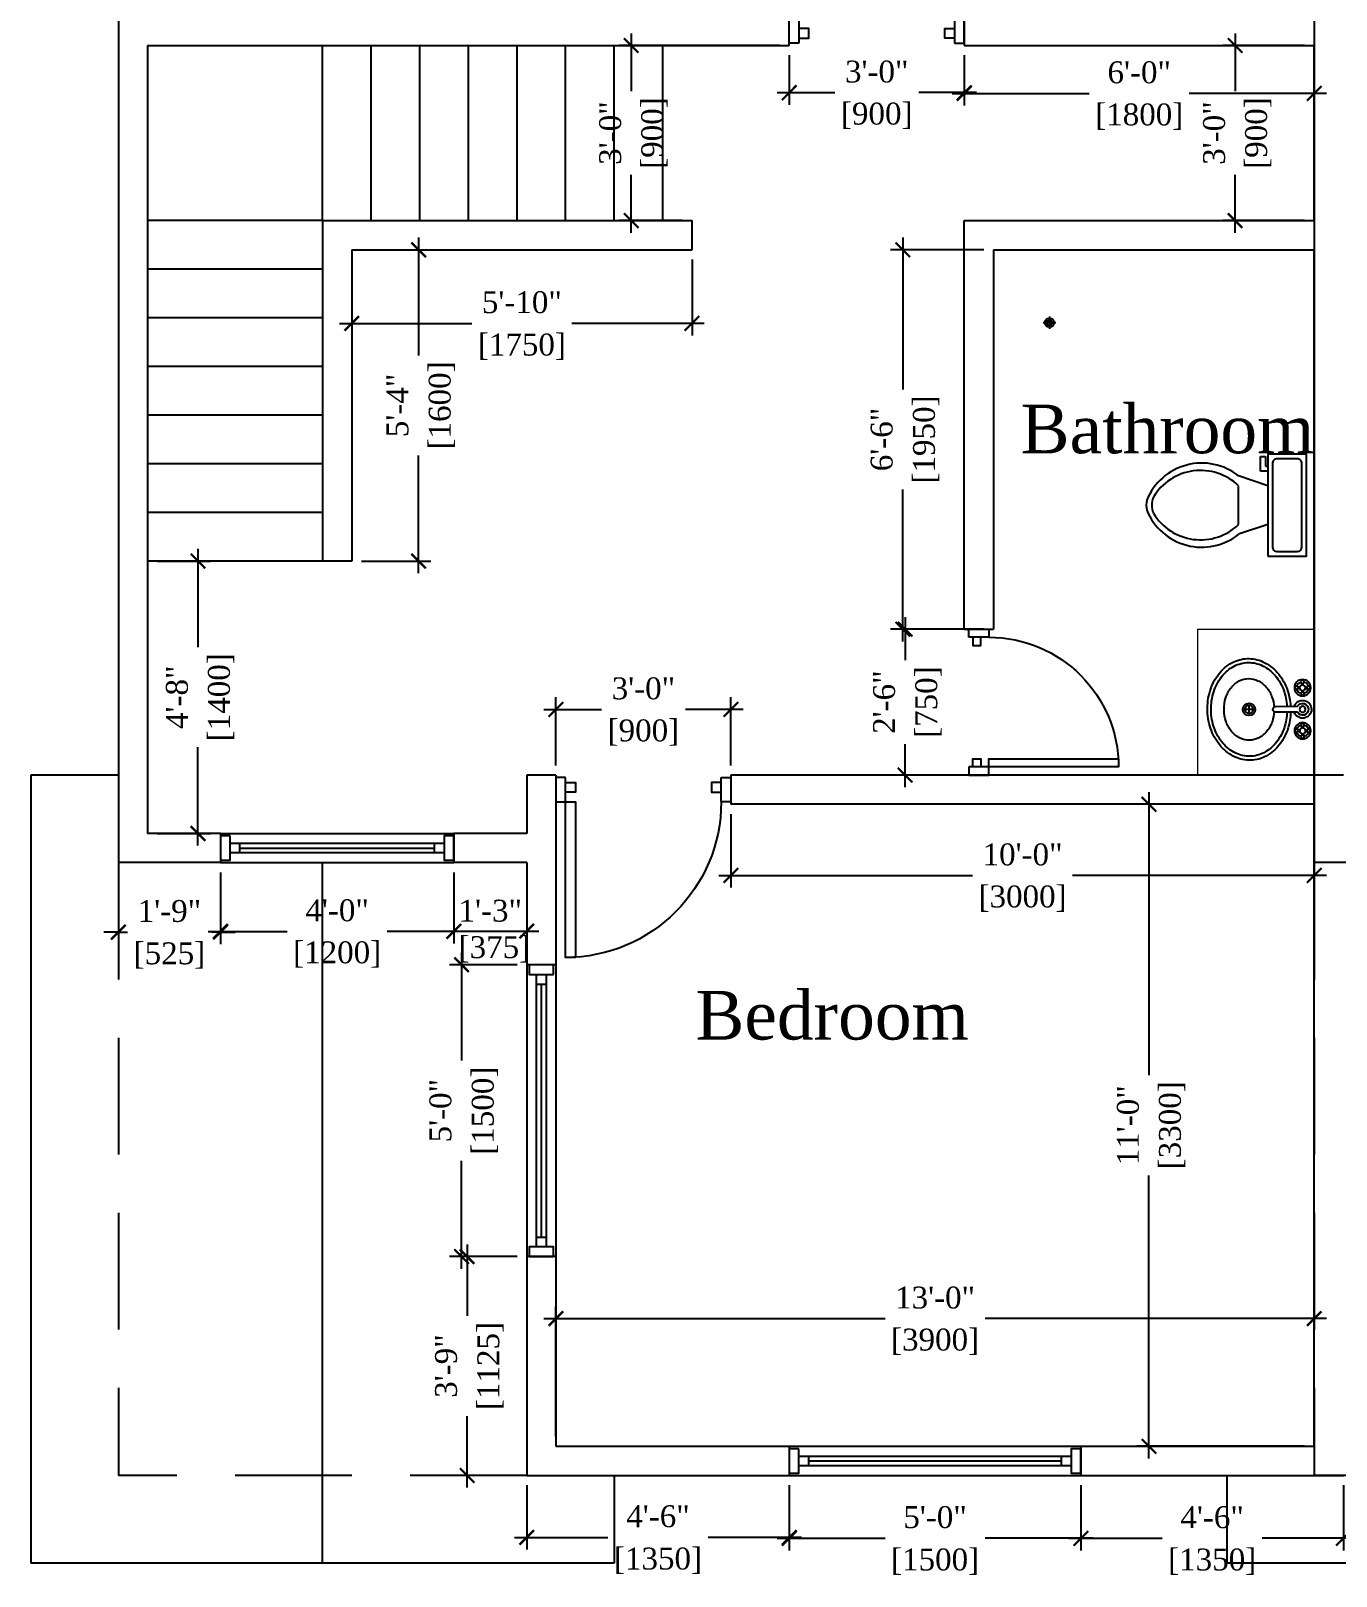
# Model space of a CAD drawing. Header units: inches. Extents: x 8172 to 11619, y -1386 to 1167.
# Drawn here: x 8918.7 to 9187.2, y 653.8 to 971.5 of the extents above; entities that cross this region are included whole.
import ezdxf

# ---------------------------------------------------------------- set-up
doc = ezdxf.new("R2010")
doc.units = ezdxf.units.IN
doc.header["$LTSCALE"] = 48
doc.header["$MEASUREMENT"] = 0
doc.linetypes.add('Dashed', pattern=[0.75, 0.5, -0.25])
doc.layers.add('A-Door', color=3, linetype='Continuous', lineweight=13)
doc.layers.add('window', color=3, linetype='Continuous', lineweight=13)
for name, color, linetype in [('A-Flor-Strs', 12, 'Continuous'), ('A-PLUMBING', 6, 'Continuous'), ('A-Wall-Blow', 30, 'Continuous'), ('Ex-Fittings', 4, 'Continuous')]:
    doc.layers.add(name, color=color, linetype=linetype)
doc.styles.get("Standard").update_dxf_attribs({"font": 'romantic.ttf'})
doc.dimstyles.new('Aec_Arch_I', dxfattribs={"dimtxt": 4.5, "dimasz": 3, "dimexe": 2.5, "dimexo": 2, "dimgap": 2, "dimtad": 0, "dimdec": 0, "dimzin": 3, "dimdsep": 46, "dimlunit": 4, "dimtxsty": 'Standard', "dimblk1": 'ARCHTICK', "dimblk2": 'ARCHTICK', "dimsah": 1, "dimcen": 0.09375, "dimdle": 2.5, "dimclrd": 1, "dimclre": 1, "dimclrt": 256, "dimadec": 0, "dimazin": 0, "dimtfac": 0.75, "dimtdec": 0, "dimtmove": 2, "dimatfit": 3, "dimldrblk": 'ARCHTICK', "dimfxl": 1, "dimfrac": 1, "dimtolj": 1, "dimtzin": 0, "dimlwd": -1, "dimarcsym": 0})

# ---------------------------------------------------------------- blocks, each defined once
blk = doc.blocks.new('Toilet - top')
for p, q in [((9.5, -6), (9.5, -2)), ((-10, -8.5), (-8, -8.5)), ((-10, -9.5), (-10, -8.5)), ((-7, -9.5), (-10, -9.5)), ((-8, -8.5), (-8, -8)), ((-7, -8), (-7, -9.5)), ((-4, -8), (-6, -14)), ((4, -8), (6, -14)), ((4, -14), (-4, -14))]:
    blk.add_line(p, q)
blk.add_lwpolyline([(10.5, -8), (10.5, 0), (-10.5, 0), (-10.5, -8)], close=True)
for points in [[(-9.5, -2), (-9.5, -6)], [(8.5, -1), (-8.5, -1)], [(-8.5, -7), (8.5, -7)]]:
    blk.add_lwpolyline(points)
for centre, radius, start, end in [((-8.62, -1.88), 0.884, 81.8699, 188.1301), ((8.62, -1.88), 0.884, 351.8699, 98.1301), ((-8.62, -6.12), 0.884, 171.8699, 278.1301), ((8.62, -6.12), 0.884, 261.8699, 8.1301), ((3.52, -21.58), 12.17, 141.4691, 247.9714), ((4.2, -21.82), 11.33, 136.3677, 238.9468), ((-3.52, -21.58), 12.17, 292.0284, 38.5307), ((-4.2, -21.82), 11.33, 301.053, 43.6321), ((0, -27.88), 4, 245.7318, 294.2682), ((0, -29), 4, 254.8605, 285.1395)]:
    blk.add_arc(centre, radius, start, end)
blk = doc.blocks.new('Faucet - Bathroom top')
for p, q in [((-4.107, 0.125), (-4.375, 0.125)), ((-3.75, 0.4788), (-3.75, 0.75)), ((-3.5, 0.482), (-3.5, 0.75)), ((-3.1461, 0.125), (-2.875, 0.125)), ((3.143, 0.125), (2.875, 0.125)), ((3.5, 0.4788), (3.5, 0.75)), ((3.75, 0.482), (3.75, 0.75)), ((4.1039, 0.125), (4.375, 0.125)), ((-4.1039, -0.125), (-4.375, -0.125)), ((-3.75, -0.4821), (-3.75, -0.75)), ((-3.5, -0.4789), (-3.5, -0.75)), ((-3.143, -0.125), (-2.875, -0.125)), ((-0.5, -0.8639), (-0.5, -4.5)), ((0.5, -4.5), (0.5, -0.8631)), ((3.1461, -0.125), (2.875, -0.125)), ((3.5, -0.4821), (3.5, -0.75)), ((3.75, -0.4789), (3.75, -0.75)), ((4.107, -0.125), (4.375, -0.125))]:
    blk.add_line(p, q)
for centre, radius in [((-3.625, 0), 1.375), ((-4.625, 0), 0.2795), ((-3.625, 0), 0.5), ((-3.625, 1), 0.2795), ((-2.625, 0), 0.2795), ((0, 0), 0.5), ((3.625, 0), 1.375), ((2.625, 0), 0.2795), ((3.625, 0), 0.5), ((3.625, 1), 0.2795), ((4.625, 0), 0.2795), ((-3.625, -1), 0.2795), ((3.625, -1), 0.2795)]:
    blk.add_circle(centre, radius)
for centre, radius, start, end in [((-3.625, 0), 1, 105.2407, 164.2093), ((-3.625, 0), 1, 16.44125, 74.07887), ((0, 0), 1.5, 289.6514, 250.3603), ((0, 0), 1, 300.3431, 239.7554), ((3.625, 0), 1, 106.12, 164.0884), ((3.625, 0), 1, 16.23422, 73.90469), ((-3.625, 0), 1, 196.2342, 253.9047), ((-3.625, 0), 1, 286.12, 344.0884), ((3.625, 0), 1, 196.4413, 254.0789), ((3.625, 0), 1, 285.2407, 344.2093), ((0, -4.5), 0.5, 180, 0)]:
    blk.add_arc(centre, radius, start, end)
blk = doc.blocks.new('_ArchTick')
at = {"color": 0, "linetype": 'ByBlock', "const_width": 0.15}
blk.add_lwpolyline([(-0.5, -0.5), (0.5, 0.5)], dxfattribs=at)
blk = doc.blocks.new('*D26')
at = {"color": 1, "lineweight": -2}
for p, q in [((9026.68, 682.52), (9026.68, 709.27)), ((9182.68, 682.52), (9182.68, 709.27))]:
    blk.add_line(p, q, dxfattribs=at)
at = {"color": 1}
for p, q in [((9024.18, 706.77), (9094.39, 706.77)), ((9185.18, 706.77), (9114.97, 706.77))]:
    blk.add_line(p, q, dxfattribs=at)
at = {"layer": 'DefPoints', "color": 0}
for p in [(9026.68, 706.77), (9026.68, 680.52), (9182.68, 680.52)]:
    blk.add_point(p, dxfattribs=at)
at = {"color": 1, "xscale": 3, "yscale": 3, "zscale": 3, "rotation": 180}
blk.add_blockref('_ArchTick', (9026.68, 706.77), dxfattribs=at)
at = {"color": 1, "xscale": 3, "yscale": 3, "zscale": 3}
blk.add_blockref('_ArchTick', (9182.68, 706.77), dxfattribs=at)
at = {"char_height": 4.5, "attachment_point": 5}
for s, insert in [('\\A1;13\'-0"', (9104.68, 711.07)), ('\\A1;[3900]', (9104.68, 702))]:
    blk.add_mtext(s, dxfattribs=dict(at, insert=insert))
blk = doc.blocks.new('*D27')
at = {"color": 1}
for p, q in [((9148.68, 815.02), (9148.68, 756.82)), ((9148.68, 678.02), (9148.68, 736.23))]:
    blk.add_line(p, q, dxfattribs=at)
at = {"color": 1, "lineweight": -2}
for p, q in [((9180.68, 812.52), (9146.18, 812.52)), ((9180.68, 680.52), (9146.18, 680.52))]:
    blk.add_line(p, q, dxfattribs=at)
at = {"layer": 'DefPoints', "color": 0}
for p in [(9182.68, 812.52), (9148.68, 680.52), (9182.68, 680.52)]:
    blk.add_point(p, dxfattribs=at)
at = {"color": 1, "xscale": 3, "yscale": 3, "zscale": 3}
for p, rotation in [((9148.68, 812.52), 90), ((9148.68, 680.52), 270)]:
    blk.add_blockref('_ArchTick', p, dxfattribs=dict(at, rotation=rotation))
at = {"char_height": 4.5, "attachment_point": 5, "rotation": 90}
for s, insert in [('\\A1;11\'-0"', (9144.38, 746.52)), ('\\A1;[3300]', (9153.45, 746.52))]:
    blk.add_mtext(s, dxfattribs=dict(at, insert=insert))
blk = doc.blocks.new('*U44')
at = {"layer": 'A-Door', "color": 3, "linetype": 'Continuous', "lineweight": -3}
for points in [[(2, 5), (4, 5), (4, 37), (2, 37)], [(2, 0), (0, 0), (0, 5), (2, 5)], [(34, 0), (36, 0), (36, 5), (34, 5)], [(2, 1), (4, 1), (4, 3), (2, 3)], [(34, 1), (32, 1), (32, 3), (34, 3)]]:
    blk.add_lwpolyline(points, close=True, dxfattribs=at)
blk.add_arc((2, 5), 32, 0, 90, dxfattribs=at)
blk = doc.blocks.new('*D60')
at = {"color": 1, "lineweight": -2}
for p, q in [((9110.68, 966.52), (9110.68, 956.16)), ((9182.68, 966.52), (9182.68, 956.16))]:
    blk.add_line(p, q, dxfattribs=at)
at = {"color": 1}
for p, q in [((9108.18, 958.66), (9136.39, 958.66)), ((9185.18, 958.66), (9156.97, 958.66))]:
    blk.add_line(p, q, dxfattribs=at)
at = {"layer": 'DefPoints', "color": 0}
for p in [(9110.68, 968.52), (9182.68, 968.52), (9110.68, 958.66)]:
    blk.add_point(p, dxfattribs=at)
at = {"color": 1, "xscale": 3, "yscale": 3, "zscale": 3, "rotation": 180}
blk.add_blockref('_ArchTick', (9110.68, 958.66), dxfattribs=at)
at = {"color": 1, "xscale": 3, "yscale": 3, "zscale": 3}
blk.add_blockref('_ArchTick', (9182.68, 958.66), dxfattribs=at)
at = {"char_height": 4.5, "attachment_point": 5}
for s, insert in [('\\A1;6\'-0"', (9146.68, 962.98)), ('\\A1;[1800]', (9146.68, 953.89))]:
    blk.add_mtext(s, dxfattribs=dict(at, insert=insert))
blk = doc.blocks.new('*D61')
at = {"color": 1}
for p, q in [((9166.4, 971.02), (9166.4, 959.15)), ((9166.4, 930.02), (9166.4, 941.9))]:
    blk.add_line(p, q, dxfattribs=at)
at = {"color": 1, "lineweight": -2}
for p, q in [((9180.68, 968.52), (9163.9, 968.52)), ((9180.68, 932.52), (9163.9, 932.52))]:
    blk.add_line(p, q, dxfattribs=at)
at = {"layer": 'DefPoints', "color": 0}
for p in [(9182.68, 968.52), (9166.4, 932.52), (9182.68, 932.52)]:
    blk.add_point(p, dxfattribs=at)
at = {"color": 1, "xscale": 3, "yscale": 3, "zscale": 3}
for p, rotation in [((9166.4, 968.52), 90), ((9166.4, 932.52), 270)]:
    blk.add_blockref('_ArchTick', p, dxfattribs=dict(at, rotation=rotation))
at = {"char_height": 4.5, "attachment_point": 5, "rotation": 90}
for s, insert in [('\\A1;3\'-0"', (9162.1, 950.52)), ('\\A1;[900]', (9171.17, 950.52))]:
    blk.add_mtext(s, dxfattribs=dict(at, insert=insert))
blk = doc.blocks.new('*D69')
at = {"color": 1, "lineweight": -2}
for p, q in [((9074.68, 966.52), (9074.68, 956.33)), ((9110.68, 966.52), (9110.68, 956.33))]:
    blk.add_line(p, q, dxfattribs=at)
at = {"color": 1}
for p, q in [((9072.18, 958.83), (9084.05, 958.83)), ((9113.18, 958.83), (9101.31, 958.83))]:
    blk.add_line(p, q, dxfattribs=at)
at = {"layer": 'DefPoints', "color": 0}
for p in [(9074.68, 968.52), (9110.68, 968.52), (9110.68, 958.83)]:
    blk.add_point(p, dxfattribs=at)
at = {"color": 1, "xscale": 3, "yscale": 3, "zscale": 3, "rotation": 180}
blk.add_blockref('_ArchTick', (9074.68, 958.83), dxfattribs=at)
at = {"color": 1, "xscale": 3, "yscale": 3, "zscale": 3}
blk.add_blockref('_ArchTick', (9110.68, 958.83), dxfattribs=at)
at = {"char_height": 4.5, "attachment_point": 5}
for s, insert in [('\\A1;3\'-0"', (9092.68, 963.13)), ('\\A1;[900]', (9092.68, 954.06))]:
    blk.add_mtext(s, dxfattribs=dict(at, insert=insert))
blk = doc.blocks.new('*D70')
at = {"color": 1}
for p, q in [((8953.05, 865.02), (8953.05, 844.82)), ((8953.05, 804.02), (8953.05, 824.23))]:
    blk.add_line(p, q, dxfattribs=at)
at = {"color": 1, "lineweight": -2}
for p, q in [((8944.68, 862.52), (8955.55, 862.52)), ((8944.68, 806.52), (8955.55, 806.52))]:
    blk.add_line(p, q, dxfattribs=at)
at = {"layer": 'DefPoints', "color": 0}
for p in [(8942.68, 862.52), (8942.68, 806.52), (8953.05, 806.52)]:
    blk.add_point(p, dxfattribs=at)
at = {"color": 1, "xscale": 3, "yscale": 3, "zscale": 3}
for p, rotation in [((8953.05, 862.52), 90), ((8953.05, 806.52), 270)]:
    blk.add_blockref('_ArchTick', p, dxfattribs=dict(at, rotation=rotation))
at = {"char_height": 4.5, "attachment_point": 5, "rotation": 90}
for s, insert in [('\\A1;[1400]', (8957.82, 834.52)), ('\\A1;4\'-8"', (8948.75, 834.52))]:
    blk.add_mtext(s, dxfattribs=dict(at, insert=insert))
blk = doc.blocks.new('*D71')
at = {"color": 1, "lineweight": -2}
for p, q in [((8936.68, 798.52), (8936.68, 783.73)), ((8957.68, 798.52), (8957.68, 783.73))]:
    blk.add_line(p, q, dxfattribs=at)
at = {"color": 1}
for p, q in [((8936.68, 786.23), (8933.68, 786.23)), ((8936.68, 786.23), (8938.55, 786.23)), ((8957.68, 786.23), (8955.81, 786.23)), ((8957.68, 786.23), (8960.68, 786.23))]:
    blk.add_line(p, q, dxfattribs=at)
at = {"layer": 'DefPoints', "color": 0}
for p in [(8936.68, 800.52), (8957.68, 800.52), (8957.68, 786.23)]:
    blk.add_point(p, dxfattribs=at)
at = {"color": 1, "xscale": 3, "yscale": 3, "zscale": 3}
blk.add_blockref('_ArchTick', (8936.68, 786.23), dxfattribs=at)
at = {"color": 1, "xscale": 3, "yscale": 3, "zscale": 3, "rotation": 180}
blk.add_blockref('_ArchTick', (8957.68, 786.23), dxfattribs=at)
at = {"char_height": 4.5, "attachment_point": 5}
for s, insert in [('\\A1;1\'-9"', (8947.18, 790.55)), ('\\A1;[525]', (8947.18, 781.42))]:
    blk.add_mtext(s, dxfattribs=dict(at, insert=insert))
blk = doc.blocks.new('*D72')
at = {"color": 1, "lineweight": -2}
for p, q in [((8957.68, 798.52), (8957.68, 783.89)), ((9005.68, 798.52), (9005.68, 783.89))]:
    blk.add_line(p, q, dxfattribs=at)
at = {"color": 1}
for p, q in [((8955.18, 786.39), (8971.39, 786.39)), ((9008.18, 786.39), (8991.97, 786.39))]:
    blk.add_line(p, q, dxfattribs=at)
at = {"layer": 'DefPoints', "color": 0}
for p in [(8957.68, 800.52), (9005.68, 800.52), (9005.68, 786.39)]:
    blk.add_point(p, dxfattribs=at)
at = {"color": 1, "xscale": 3, "yscale": 3, "zscale": 3, "rotation": 180}
blk.add_blockref('_ArchTick', (8957.68, 786.39), dxfattribs=at)
at = {"color": 1, "xscale": 3, "yscale": 3, "zscale": 3}
blk.add_blockref('_ArchTick', (9005.68, 786.39), dxfattribs=at)
at = {"char_height": 4.5, "attachment_point": 5}
for s, insert in [('\\A1;4\'-0"', (8981.68, 790.69)), ('\\A1;[1200]', (8981.68, 781.62))]:
    blk.add_mtext(s, dxfattribs=dict(at, insert=insert))
blk = doc.blocks.new('*D73')
at = {"color": 1, "lineweight": -2}
for p, q in [((9005.68, 798.52), (9005.68, 783.94)), ((9020.68, 798.52), (9020.68, 783.94))]:
    blk.add_line(p, q, dxfattribs=at)
at = {"color": 1}
blk.add_line((9003.18, 786.44), (9023.18, 786.44), dxfattribs=at)
at = {"layer": 'DefPoints', "color": 0}
for p in [(9005.68, 800.52), (9020.68, 800.52), (9020.68, 786.44)]:
    blk.add_point(p, dxfattribs=at)
at = {"color": 1, "xscale": 3, "yscale": 3, "zscale": 3, "rotation": 180}
blk.add_blockref('_ArchTick', (9005.68, 786.44), dxfattribs=at)
at = {"color": 1, "xscale": 3, "yscale": 3, "zscale": 3}
blk.add_blockref('_ArchTick', (9020.68, 786.44), dxfattribs=at)
at = {"insert": (9013.18, 786.44), "char_height": 4.5, "attachment_point": 5}
blk.add_mtext('\\A1;1\'-3"\\P [375]', dxfattribs=at)
blk = doc.blocks.new('*D74')
at = {"color": 1, "lineweight": -2}
for p, q in [((9134.68, 672.52), (9134.68, 659.1)), ((9188.68, 672.52), (9188.68, 659.1))]:
    blk.add_line(p, q, dxfattribs=at)
at = {"color": 1}
for p, q in [((9132.18, 661.6), (9151.39, 661.6)), ((9191.18, 661.6), (9171.97, 661.6))]:
    blk.add_line(p, q, dxfattribs=at)
at = {"layer": 'DefPoints', "color": 0}
for p in [(9134.68, 674.52), (9188.68, 674.52), (9134.68, 661.6)]:
    blk.add_point(p, dxfattribs=at)
at = {"color": 1, "xscale": 3, "yscale": 3, "zscale": 3, "rotation": 180}
blk.add_blockref('_ArchTick', (9134.68, 661.6), dxfattribs=at)
at = {"color": 1, "xscale": 3, "yscale": 3, "zscale": 3}
blk.add_blockref('_ArchTick', (9188.68, 661.6), dxfattribs=at)
at = {"char_height": 4.5, "attachment_point": 5}
for s, insert in [('\\A1;4\'-6"', (9161.68, 665.91)), ('\\A1;[1350]', (9161.68, 656.79))]:
    blk.add_mtext(s, dxfattribs=dict(at, insert=insert))
blk = doc.blocks.new('*D75')
at = {"color": 1, "lineweight": -2}
for p, q in [((9074.68, 672.52), (9074.68, 659.1)), ((9134.68, 672.52), (9134.68, 659.1))]:
    blk.add_line(p, q, dxfattribs=at)
at = {"color": 1}
for p, q in [((9072.18, 661.6), (9094.39, 661.6)), ((9137.18, 661.6), (9114.97, 661.6))]:
    blk.add_line(p, q, dxfattribs=at)
at = {"layer": 'DefPoints', "color": 0}
for p in [(9074.68, 674.52), (9134.68, 674.52), (9074.68, 661.6)]:
    blk.add_point(p, dxfattribs=at)
at = {"color": 1, "xscale": 3, "yscale": 3, "zscale": 3, "rotation": 180}
blk.add_blockref('_ArchTick', (9074.68, 661.6), dxfattribs=at)
at = {"color": 1, "xscale": 3, "yscale": 3, "zscale": 3}
blk.add_blockref('_ArchTick', (9134.68, 661.6), dxfattribs=at)
at = {"char_height": 4.5, "attachment_point": 5}
for s, insert in [('\\A1;5\'-0"', (9104.68, 665.93)), ('\\A1;[1500]', (9104.68, 656.79))]:
    blk.add_mtext(s, dxfattribs=dict(at, insert=insert))
blk = doc.blocks.new('*D76')
at = {"color": 1, "lineweight": -2}
for p, q in [((9020.68, 672.52), (9020.68, 659.29)), ((9074.68, 672.52), (9074.68, 659.29))]:
    blk.add_line(p, q, dxfattribs=at)
at = {"color": 1}
for p, q in [((9018.18, 661.79), (9037.39, 661.79)), ((9077.18, 661.79), (9057.97, 661.79))]:
    blk.add_line(p, q, dxfattribs=at)
at = {"layer": 'DefPoints', "color": 0}
for p in [(9020.68, 674.52), (9074.68, 674.52), (9020.68, 661.79)]:
    blk.add_point(p, dxfattribs=at)
at = {"color": 1, "xscale": 3, "yscale": 3, "zscale": 3, "rotation": 180}
blk.add_blockref('_ArchTick', (9020.68, 661.79), dxfattribs=at)
at = {"color": 1, "xscale": 3, "yscale": 3, "zscale": 3}
blk.add_blockref('_ArchTick', (9074.68, 661.79), dxfattribs=at)
at = {"char_height": 4.5, "attachment_point": 5}
for s, insert in [('\\A1;4\'-6"', (9047.68, 666.11)), ('\\A1;[1350]', (9047.68, 656.98))]:
    blk.add_mtext(s, dxfattribs=dict(at, insert=insert))
blk = doc.blocks.new('*D77')
at = {"color": 1, "lineweight": -2}
for p, q in [((9062.68, 810.52), (9062.68, 795.38)), ((9182.68, 810.52), (9182.68, 795.38))]:
    blk.add_line(p, q, dxfattribs=at)
at = {"color": 1}
for p, q in [((9060.18, 797.88), (9112.39, 797.88)), ((9185.18, 797.88), (9132.97, 797.88))]:
    blk.add_line(p, q, dxfattribs=at)
at = {"layer": 'DefPoints', "color": 0}
for p in [(9062.68, 812.52), (9182.68, 812.52), (9182.68, 797.88)]:
    blk.add_point(p, dxfattribs=at)
at = {"color": 1, "xscale": 3, "yscale": 3, "zscale": 3, "rotation": 180}
blk.add_blockref('_ArchTick', (9062.68, 797.88), dxfattribs=at)
at = {"color": 1, "xscale": 3, "yscale": 3, "zscale": 3}
blk.add_blockref('_ArchTick', (9182.68, 797.88), dxfattribs=at)
at = {"char_height": 4.5, "attachment_point": 5}
for s, insert in [('\\A1;10\'-0"', (9122.68, 802.18)), ('\\A1;[3000]', (9122.68, 793.11))]:
    blk.add_mtext(s, dxfattribs=dict(at, insert=insert))
blk = doc.blocks.new('*D78')
at = {"color": 1, "lineweight": -2}
for p, q in [((9026.68, 820.52), (9026.68, 834.52)), ((9062.68, 820.52), (9062.68, 834.52))]:
    blk.add_line(p, q, dxfattribs=at)
at = {"color": 1}
for p, q in [((9024.18, 832.02), (9036.05, 832.02)), ((9065.18, 832.02), (9053.31, 832.02))]:
    blk.add_line(p, q, dxfattribs=at)
at = {"layer": 'DefPoints', "color": 0}
for p in [(9026.68, 832.02), (9026.68, 818.52), (9062.68, 818.52)]:
    blk.add_point(p, dxfattribs=at)
at = {"color": 1, "xscale": 3, "yscale": 3, "zscale": 3, "rotation": 180}
blk.add_blockref('_ArchTick', (9026.68, 832.02), dxfattribs=at)
at = {"color": 1, "xscale": 3, "yscale": 3, "zscale": 3}
blk.add_blockref('_ArchTick', (9062.68, 832.02), dxfattribs=at)
at = {"char_height": 4.5, "attachment_point": 5}
for s, insert in [('\\A1;3\'-0"', (9044.68, 836.32)), ('\\A1;[900]', (9044.68, 827.25))]:
    blk.add_mtext(s, dxfattribs=dict(at, insert=insert))
blk = doc.blocks.new('*D79')
at = {"color": 1}
for p, q in [((9098.04, 929.02), (9098.04, 897.82)), ((9098.04, 846.02), (9098.04, 877.23))]:
    blk.add_line(p, q, dxfattribs=at)
at = {"color": 1, "lineweight": -2}
for p, q in [((9114.68, 926.52), (9095.54, 926.52)), ((9114.68, 848.52), (9095.54, 848.52))]:
    blk.add_line(p, q, dxfattribs=at)
at = {"layer": 'DefPoints', "color": 0}
for p in [(9116.68, 926.52), (9098.04, 848.52), (9116.68, 848.52)]:
    blk.add_point(p, dxfattribs=at)
at = {"color": 1, "xscale": 3, "yscale": 3, "zscale": 3}
for p, rotation in [((9098.04, 926.52), 90), ((9098.04, 848.52), 270)]:
    blk.add_blockref('_ArchTick', p, dxfattribs=dict(at, rotation=rotation))
at = {"char_height": 4.5, "attachment_point": 5, "rotation": 90}
for s, insert in [('\\A1;[1950]', (9102.85, 887.52)), ('\\A1;6\'-6"', (9093.72, 887.52))]:
    blk.add_mtext(s, dxfattribs=dict(at, insert=insert))
blk = doc.blocks.new('*D80')
at = {"color": 1, "lineweight": -2}
for p, q in [((9108.68, 848.52), (9096.02, 848.52)), ((9109.6, 818.52), (9096.02, 818.52))]:
    blk.add_line(p, q, dxfattribs=at)
at = {"color": 1}
for p, q in [((9098.52, 851.02), (9098.52, 842.15)), ((9098.52, 816.02), (9098.52, 824.9))]:
    blk.add_line(p, q, dxfattribs=at)
at = {"layer": 'DefPoints', "color": 0}
for p in [(9110.68, 848.52), (9098.52, 818.52), (9111.6, 818.52)]:
    blk.add_point(p, dxfattribs=at)
at = {"color": 1, "xscale": 3, "yscale": 3, "zscale": 3}
for p, rotation in [((9098.52, 848.52), 90), ((9098.52, 818.52), 270)]:
    blk.add_blockref('_ArchTick', p, dxfattribs=dict(at, rotation=rotation))
at = {"char_height": 4.5, "attachment_point": 5, "rotation": 90}
for s, insert in [('\\A1;2\'-6"', (9094.21, 833.52)), ('\\A1;[750]', (9103.33, 833.52))]:
    blk.add_mtext(s, dxfattribs=dict(at, insert=insert))
blk = doc.blocks.new('*D81')
at = {"color": 1, "lineweight": -2}
for p, q in [((8984.68, 924.52), (8984.68, 908.88)), ((9054.68, 924.52), (9054.68, 908.88))]:
    blk.add_line(p, q, dxfattribs=at)
at = {"color": 1}
for p, q in [((8982.18, 911.38), (9009.39, 911.38)), ((9057.18, 911.38), (9029.97, 911.38))]:
    blk.add_line(p, q, dxfattribs=at)
at = {"layer": 'DefPoints', "color": 0}
for p in [(8984.68, 926.52), (9054.68, 926.52), (8984.68, 911.38)]:
    blk.add_point(p, dxfattribs=at)
at = {"color": 1, "xscale": 3, "yscale": 3, "zscale": 3, "rotation": 180}
blk.add_blockref('_ArchTick', (8984.68, 911.38), dxfattribs=at)
at = {"color": 1, "xscale": 3, "yscale": 3, "zscale": 3}
blk.add_blockref('_ArchTick', (9054.68, 911.38), dxfattribs=at)
at = {"char_height": 4.5, "attachment_point": 5}
for s, insert in [('\\A1;5\'-10"', (9019.68, 915.72)), ('\\A1;[1750]', (9019.68, 906.57))]:
    blk.add_mtext(s, dxfattribs=dict(at, insert=insert))
blk = doc.blocks.new('*D82')
at = {"color": 1}
for p, q in [((8998.44, 929.02), (8998.44, 904.82)), ((8998.44, 860.02), (8998.44, 884.23))]:
    blk.add_line(p, q, dxfattribs=at)
at = {"color": 1, "lineweight": -2}
for p, q in [((8986.68, 926.52), (9000.94, 926.52)), ((8986.68, 862.52), (9000.94, 862.52))]:
    blk.add_line(p, q, dxfattribs=at)
at = {"layer": 'DefPoints', "color": 0}
for p in [(8984.68, 926.52), (8984.68, 862.52), (8998.44, 862.52)]:
    blk.add_point(p, dxfattribs=at)
at = {"color": 1, "xscale": 3, "yscale": 3, "zscale": 3}
for p, rotation in [((8998.44, 926.52), 90), ((8998.44, 862.52), 270)]:
    blk.add_blockref('_ArchTick', p, dxfattribs=dict(at, rotation=rotation))
at = {"char_height": 4.5, "attachment_point": 5, "rotation": 90}
for s, insert in [('\\A1;[1600]', (9003.23, 894.52)), ('\\A1;5\'-4"', (8994.11, 894.52))]:
    blk.add_mtext(s, dxfattribs=dict(at, insert=insert))
blk = doc.blocks.new('*D83')
at = {"color": 1}
for p, q in [((9042.17, 971.02), (9042.17, 959.15)), ((9042.17, 930.02), (9042.17, 941.9))]:
    blk.add_line(p, q, dxfattribs=at)
at = {"color": 1, "lineweight": -2}
for p, q in [((9072.68, 968.52), (9039.67, 968.52)), ((9052.68, 932.52), (9039.67, 932.52))]:
    blk.add_line(p, q, dxfattribs=at)
at = {"layer": 'DefPoints', "color": 0}
for p in [(9042.17, 968.52), (9074.68, 968.52), (9054.68, 932.52)]:
    blk.add_point(p, dxfattribs=at)
at = {"color": 1, "xscale": 3, "yscale": 3, "zscale": 3}
for p, rotation in [((9042.17, 968.52), 90), ((9042.17, 932.52), 270)]:
    blk.add_blockref('_ArchTick', p, dxfattribs=dict(at, rotation=rotation))
at = {"char_height": 4.5, "attachment_point": 5, "rotation": 90}
for s, insert in [('\\A1;3\'-0"', (9037.87, 950.52)), ('\\A1;[900]', (9046.95, 950.52))]:
    blk.add_mtext(s, dxfattribs=dict(at, insert=insert))
blk = doc.blocks.new('*D84')
at = {"color": 1}
for p, q in [((9008.42, 722.02), (9008.42, 707.32)), ((9008.42, 672.02), (9008.42, 686.73))]:
    blk.add_line(p, q, dxfattribs=at)
at = {"color": 1, "lineweight": -2}
for p, q in [((9018.68, 719.52), (9005.92, 719.52)), ((9018.68, 674.52), (9005.92, 674.52))]:
    blk.add_line(p, q, dxfattribs=at)
at = {"layer": 'DefPoints', "color": 0}
for p in [(9020.68, 719.52), (9008.42, 674.52), (9020.68, 674.52)]:
    blk.add_point(p, dxfattribs=at)
at = {"color": 1, "xscale": 3, "yscale": 3, "zscale": 3}
for p, rotation in [((9008.42, 719.52), 90), ((9008.42, 674.52), 270)]:
    blk.add_blockref('_ArchTick', p, dxfattribs=dict(at, rotation=rotation))
at = {"char_height": 4.5, "attachment_point": 5, "rotation": 90}
for s, insert in [('\\A1;[1125]', (9013.23, 697.02)), ('\\A1;3\'-9"', (9004.1, 697.02))]:
    blk.add_mtext(s, dxfattribs=dict(at, insert=insert))
blk = doc.blocks.new('*D85')
at = {"color": 1}
for p, q in [((9007.28, 782.02), (9007.28, 759.82)), ((9007.28, 717.02), (9007.28, 739.23))]:
    blk.add_line(p, q, dxfattribs=at)
at = {"color": 1, "lineweight": -2}
for p, q in [((9018.68, 779.52), (9004.78, 779.52)), ((9018.68, 719.52), (9004.78, 719.52))]:
    blk.add_line(p, q, dxfattribs=at)
at = {"layer": 'DefPoints', "color": 0}
for p in [(9020.68, 779.52), (9007.28, 719.52), (9020.68, 719.52)]:
    blk.add_point(p, dxfattribs=at)
at = {"color": 1, "xscale": 3, "yscale": 3, "zscale": 3}
for p, rotation in [((9007.28, 779.52), 90), ((9007.28, 719.52), 270)]:
    blk.add_blockref('_ArchTick', p, dxfattribs=dict(at, rotation=rotation))
at = {"char_height": 4.5, "attachment_point": 5, "rotation": 90}
for s, insert in [('\\A1;[1500]', (9012.09, 749.52)), ('\\A1;5\'-0"', (9002.95, 749.52))]:
    blk.add_mtext(s, dxfattribs=dict(at, insert=insert))

msp = doc.modelspace()

# ---------------------------------------------------------------- linework, layer by layer
for p, q in [((9182.68, 908.52), (9182.68, 926.52)), ((9128.21, 912.8), (9128.21, 910.25)), ((9129.49, 911.52), (9126.94, 911.52))]:
    msp.add_line(p, q)
at = {"color": 3, "lineweight": 0}
for q in [(9158.68, 818.52), (9182.68, 848.52)]:
    msp.add_line((9158.68, 848.52), q, dxfattribs=at)
at = {"color": 4}
for p, q in [((8918.68, 818.52), (8918.68, 656.52)), ((8936.68, 818.52), (8918.68, 818.52)), ((9182.68, 818.52), (9164.68, 818.52)), ((8978.68, 656.52), (8978.68, 800.52)), ((9038.68, 674.52), (9038.68, 656.52)), ((9164.68, 674.52), (9164.68, 656.52)), ((9038.68, 656.52), (8918.68, 656.52)), ((9284.68, 656.52), (9164.68, 656.52))]:
    msp.add_line(p, q, dxfattribs=at)
at = {"color": 8, "linetype": 'Dashed'}
for p, q in [((8936.68, 800.52), (8936.68, 674.52)), ((9182.68, 800.52), (9182.68, 674.52)), ((9020.68, 674.52), (8936.68, 674.52)), ((9266.68, 674.52), (9182.68, 674.52))]:
    msp.add_line(p, q, dxfattribs=at)
for radius in [0.939, 0.527]:
    msp.add_circle((9128.21, 911.52), radius)
at = {"layer": 'A-Flor-Strs'}
for p, q in [((8978.68, 932.52), (8978.68, 968.52)), ((8988.68, 932.52), (8988.68, 968.52)), ((8998.68, 932.52), (8998.68, 968.52)), ((9008.68, 932.52), (9008.68, 968.52)), ((9018.68, 932.52), (9018.68, 968.52)), ((9028.68, 932.52), (9028.68, 968.52)), ((9038.68, 932.52), (9038.68, 968.52)), ((9048.68, 932.52), (9048.68, 968.52)), ((8978.68, 932.52), (8942.68, 932.52)), ((8978.68, 922.52), (8942.68, 922.52)), ((8978.68, 912.52), (8942.68, 912.52)), ((8978.68, 902.52), (8942.68, 902.52)), ((8978.68, 892.52), (8942.68, 892.52)), ((8978.68, 882.52), (8942.68, 882.52)), ((8978.68, 872.52), (8942.68, 872.52)), ((8984.68, 862.52), (8942.68, 862.52))]:
    msp.add_line(p, q, dxfattribs=at)
at = {"layer": 'A-Wall-Blow'}
for p, q in [((8936.68, 1112.52), (8936.68, 968.52)), ((9182.68, 1106.52), (9182.68, 968.52)), ((9110.68, 986.52), (9110.68, 968.52)), ((9074.68, 968.52), (9074.68, 974.52)), ((8936.68, 968.52), (8936.68, 800.52)), ((8942.68, 968.52), (8942.68, 806.52)), ((8942.68, 968.52), (9074.68, 968.52)), ((9110.68, 968.52), (9182.68, 968.52)), ((9182.68, 932.52), (9182.68, 968.52)), ((9182.68, 968.52), (9182.68, 800.52)), ((8978.68, 932.52), (9054.68, 932.52)), ((8978.68, 932.52), (8978.68, 862.52)), ((9054.68, 926.52), (9054.68, 932.52)), ((9110.68, 848.52), (9110.68, 932.52)), ((9110.68, 932.52), (9182.68, 932.52)), ((9116.68, 932.52), (9182.68, 932.52)), ((8984.68, 926.52), (9054.68, 926.52)), ((8984.68, 926.52), (8984.68, 862.52)), ((9116.68, 926.52), (9182.68, 926.52)), ((9116.68, 926.52), (9116.68, 848.52)), ((9182.68, 794.84), (9182.68, 926.52)), ((9110.68, 848.52), (9116.68, 848.52)), ((9020.68, 818.52), (9020.68, 806.52)), ((9026.68, 818.52), (9020.68, 818.52)), ((9026.68, 818.52), (9026.68, 779.52)), ((9188.68, 818.52), (9062.68, 818.52)), ((9062.68, 818.52), (9062.68, 812.52)), ((9182.68, 812.52), (9062.68, 812.52)), ((9182.68, 680.52), (9182.68, 812.52)), ((8957.68, 806.52), (8942.68, 806.52)), ((8957.68, 806.52), (8957.68, 800.52)), ((9020.68, 806.52), (9005.68, 806.52)), ((9005.68, 806.52), (9005.68, 800.52)), ((8957.68, 800.52), (8936.68, 800.52)), ((9020.68, 800.52), (9005.68, 800.52)), ((9020.68, 800.52), (9020.68, 779.52)), ((9203.68, 800.52), (9182.68, 800.52)), ((9026.68, 779.52), (9020.68, 779.52)), ((9026.68, 719.52), (9020.68, 719.52)), ((9020.68, 719.52), (9020.68, 674.52)), ((9026.68, 719.52), (9026.68, 680.52)), ((9026.68, 680.52), (9074.68, 680.52)), ((9074.68, 680.52), (9074.68, 674.52)), ((9134.68, 680.52), (9134.68, 674.52)), ((9134.68, 680.52), (9182.68, 680.52)), ((9020.68, 674.52), (9074.68, 674.52)), ((9134.68, 674.52), (9188.68, 674.52))]:
    msp.add_line(p, q, dxfattribs=at)
at = {"layer": 'Ex-Fittings'}
for p, q in [((9169.28, 831.17), (9169.27, 832.88)), ((9170.13, 832.02), (9168.42, 832.02))]:
    msp.add_line(p, q, dxfattribs=at)
for points in [[(9177.83, 831.44, -0.064433), (9177.3, 828.21, -0.090016), (9175.58, 824.85, -0.104469), (9172.8, 822.44, -0.117634), (9169.64, 821.57, -0.117634), (9166.43, 822.22, -0.104469), (9163.48, 824.42, -0.090016), (9161.53, 827.66, -0.08192), (9160.72, 831.72, -0.08192), (9161.25, 835.83, -0.090016), (9162.96, 839.2, -0.104469), (9165.75, 841.6, -0.117634), (9168.9, 842.47, -0.117634), (9172.12, 841.83, -0.104469), (9175.06, 839.62, -0.090016), (9177.01, 836.39, -0.075306), (9177.81, 832.66, -0.075306)], [(9177.08, 831.43, -0.06591), (9176.54, 828.37, -0.089562), (9174.92, 825.3, -0.104678), (9172.33, 823.13, -0.118622), (9169.44, 822.38, -0.118622), (9166.52, 823.03, -0.104678), (9163.86, 825.11, -0.089562), (9162.14, 828.12, -0.081185), (9161.45, 831.89, -0.081185), (9162.01, 835.67, -0.089562), (9163.63, 838.75, -0.104678), (9166.21, 840.92, -0.118622), (9169.11, 841.66, -0.118622), (9172.03, 841.01, -0.104678), (9174.68, 838.93, -0.089562), (9176.41, 835.92, -0.070574), (9177.07, 832.66, -0.070574)], [(9174.42, 831.55, -0.063793), (9174.06, 829.61, -0.089718), (9172.98, 827.59, -0.104607), (9171.27, 826.17, -0.118283), (9169.36, 825.68, -0.118283), (9167.44, 826.12, -0.104607), (9165.69, 827.49, -0.089718), (9164.56, 829.47, -0.081436), (9164.12, 831.95, -0.081436), (9164.49, 834.44, -0.089718), (9165.56, 836.45, -0.104607), (9167.27, 837.87, -0.118283), (9169.18, 838.36, -0.118283), (9171.11, 837.93, -0.104607), (9172.86, 836.56, -0.089718), (9173.99, 834.57, -0.067602), (9174.41, 832.52, -0.067602)]]:
    msp.add_lwpolyline(points, format="xyb", dxfattribs=at)
for radius in [1.28, 0.854]:
    msp.add_circle((9169.27, 832.02), radius, dxfattribs=at)
at = {"layer": 'window', "color": 3, "linetype": 'Continuous', "lineweight": -3}
for p, q in [((8957.68, 806.52), (9005.68, 806.52)), ((8961.68, 802.52), (8961.68, 804.52)), ((9001.68, 802.52), (9001.68, 804.52)), ((8961.68, 803.52), (9001.68, 803.52)), ((8957.68, 800.52), (9005.68, 800.52)), ((9020.68, 779.52), (9020.68, 719.52)), ((9026.68, 779.52), (9026.68, 719.52)), ((9022.68, 775.52), (9024.68, 775.52)), ((9023.68, 775.52), (9023.68, 723.52)), ((9022.68, 723.52), (9024.68, 723.52)), ((9074.68, 680.52), (9134.68, 680.52)), ((9078.68, 676.52), (9078.68, 678.52)), ((9078.68, 677.52), (9130.68, 677.52)), ((9130.68, 676.52), (9130.68, 678.52)), ((9074.68, 674.52), (9134.68, 674.52))]:
    msp.add_line(p, q, dxfattribs=at)
for points in [[(8959.68, 806.02), (8957.68, 806.02), (8957.68, 801.02), (8959.68, 801.02)], [(8959.68, 802.52), (8959.68, 804.52), (9003.68, 804.52), (9003.68, 802.52)], [(9005.68, 806.02), (9003.68, 806.02), (9003.68, 801.02), (9005.68, 801.02)], [(9026.18, 777.52), (9026.18, 779.52), (9021.18, 779.52), (9021.18, 777.52)], [(9022.68, 777.52), (9024.68, 777.52), (9024.68, 721.52), (9022.68, 721.52)], [(9026.18, 719.52), (9026.18, 721.52), (9021.18, 721.52), (9021.18, 719.52)], [(9076.68, 680.02), (9074.68, 680.02), (9074.68, 675.02), (9076.68, 675.02)], [(9134.68, 680.02), (9132.68, 680.02), (9132.68, 675.02), (9134.68, 675.02)], [(9076.68, 676.52), (9076.68, 678.52), (9132.68, 678.52), (9132.68, 676.52)]]:
    msp.add_lwpolyline(points, close=True, dxfattribs=at)

# ---------------------------------------------------------------- block references
at = {"layer": 'A-Door', "color": 3, "linetype": 'Continuous', "lineweight": -3}
msp.add_blockref('*U44', (9074.68, 969.02), dxfattribs=at)
at = {"layer": 'A-Door', "color": 3, "linetype": 'Continuous', "lineweight": -3, "xscale": -0.8333333333333334, "yscale": 0.8333333333333334, "zscale": 0.8333333333333334, "rotation": 270}
msp.add_blockref('*U44', (9111.6, 818.52), dxfattribs=at)
at = {"layer": 'A-Door', "color": 3, "linetype": 'Continuous', "lineweight": -3, "xscale": -1, "rotation": 180}
msp.add_blockref('*U44', (9026.68, 818.02), dxfattribs=at)
at = {"layer": 'A-PLUMBING', "rotation": 270}
msp.add_blockref('Toilet - top', (9181.12, 874.02), dxfattribs=at)
at = {"layer": 'Ex-Fittings', "xscale": -1.220474881897178, "yscale": 1.220474881894461, "zscale": 1.220474881894648, "rotation": 270.1692424871851}
msp.add_blockref('Faucet - Bathroom top', (9180.28, 832.05), dxfattribs=at)

# ---------------------------------------------------------------- texts
at = {"char_height": 10, "attachment_point": 1}
for s, insert in [('Bathroom', (9122.27, 894.69)), ('Bedroom', (9055.38, 774.15))]:
    msp.add_mtext_dynamic_manual_height_columns(s, width=81.687, gutter_width=1, heights=[0], dxfattribs=dict(at, insert=insert))

# ---------------------------------------------------------------- dimensions: what is measured, and where the dimension line sits
for base, p1, p2, picture, middle in [((9042.17, 968.52), (9054.68, 932.52), (9074.68, 968.52), '*D83', (9042.17, 950.52)), ((9166.4, 932.52), (9182.68, 968.52), (9182.68, 932.52), '*D61', (9166.4, 950.52)), ((8998.44, 862.52), (8984.68, 926.52), (8984.68, 862.52), '*D82', (8998.44, 894.52)), ((9098.04, 848.52), (9116.68, 926.52), (9116.68, 848.52), '*D79', (9098.04, 887.52)), ((8953.05, 806.52), (8942.68, 862.52), (8942.68, 806.52), '*D70', (8953.05, 834.52)), ((9098.52, 818.52), (9110.68, 848.52), (9111.6, 818.52), '*D80', (9098.52, 833.52)), ((9148.68, 680.52), (9182.68, 812.52), (9182.68, 680.52), '*D27', (9148.68, 746.52)), ((9007.28, 719.52), (9020.68, 779.52), (9020.68, 719.52), '*D85', (9007.28, 749.52)), ((9008.42, 674.52), (9020.68, 719.52), (9020.68, 674.52), '*D84', (9008.42, 697.02))]:
    dim = msp.add_linear_dim(base=base, p1=p1, p2=p2, angle=90, dimstyle='Aec_Arch_I', override={"dimpost": '\\X'})
    dim.commit()
    dim.dimension.update_dxf_attribs({"geometry": picture, "text_midpoint": middle})
for base, p1, p2, picture, middle in [((9110.68, 958.83), (9074.68, 968.52), (9110.68, 968.52), '*D69', (9092.68, 958.83)), ((9110.68, 958.66), (9182.68, 968.52), (9110.68, 968.52), '*D60', (9146.68, 958.66)), ((8984.68, 911.38), (9054.68, 926.52), (8984.68, 926.52), '*D81', (9019.68, 911.38)), ((9026.68, 832.02), (9062.68, 818.52), (9026.68, 818.52), '*D78', (9044.68, 832.02)), ((9182.68, 797.88), (9062.68, 812.52), (9182.68, 812.52), '*D77', (9122.68, 797.88)), ((8957.68, 786.23), (8936.68, 800.52), (8957.68, 800.52), '*D71', (8947.18, 786.23)), ((9005.68, 786.39), (8957.68, 800.52), (9005.68, 800.52), '*D72', (8981.68, 786.39)), ((9026.68, 706.77), (9182.68, 680.52), (9026.68, 680.52), '*D26', (9104.68, 706.77)), ((9020.68, 661.79), (9074.68, 674.52), (9020.68, 674.52), '*D76', (9047.68, 661.79)), ((9074.68, 661.6), (9134.68, 674.52), (9074.68, 674.52), '*D75', (9104.68, 661.6)), ((9134.68, 661.6), (9188.68, 674.52), (9134.68, 674.52), '*D74', (9161.68, 661.6))]:
    dim = msp.add_linear_dim(base=base, p1=p1, p2=p2, dimstyle='Aec_Arch_I', override={"dimpost": '\\X'})
    dim.commit()
    dim.dimension.update_dxf_attribs({"geometry": picture, "text_midpoint": middle})
dim = msp.add_linear_dim(base=(9020.68, 786.44), p1=(9005.68, 800.52), p2=(9020.68, 800.52), dimstyle='Aec_Arch_I', override={"dimpost": '\\X'})
dim.commit()
dim.dimension.update_dxf_attribs({"geometry": '*D73', "text_midpoint": (9013.18, 786.44), "dimtype": 160})

doc.saveas('drawing.dxf')
